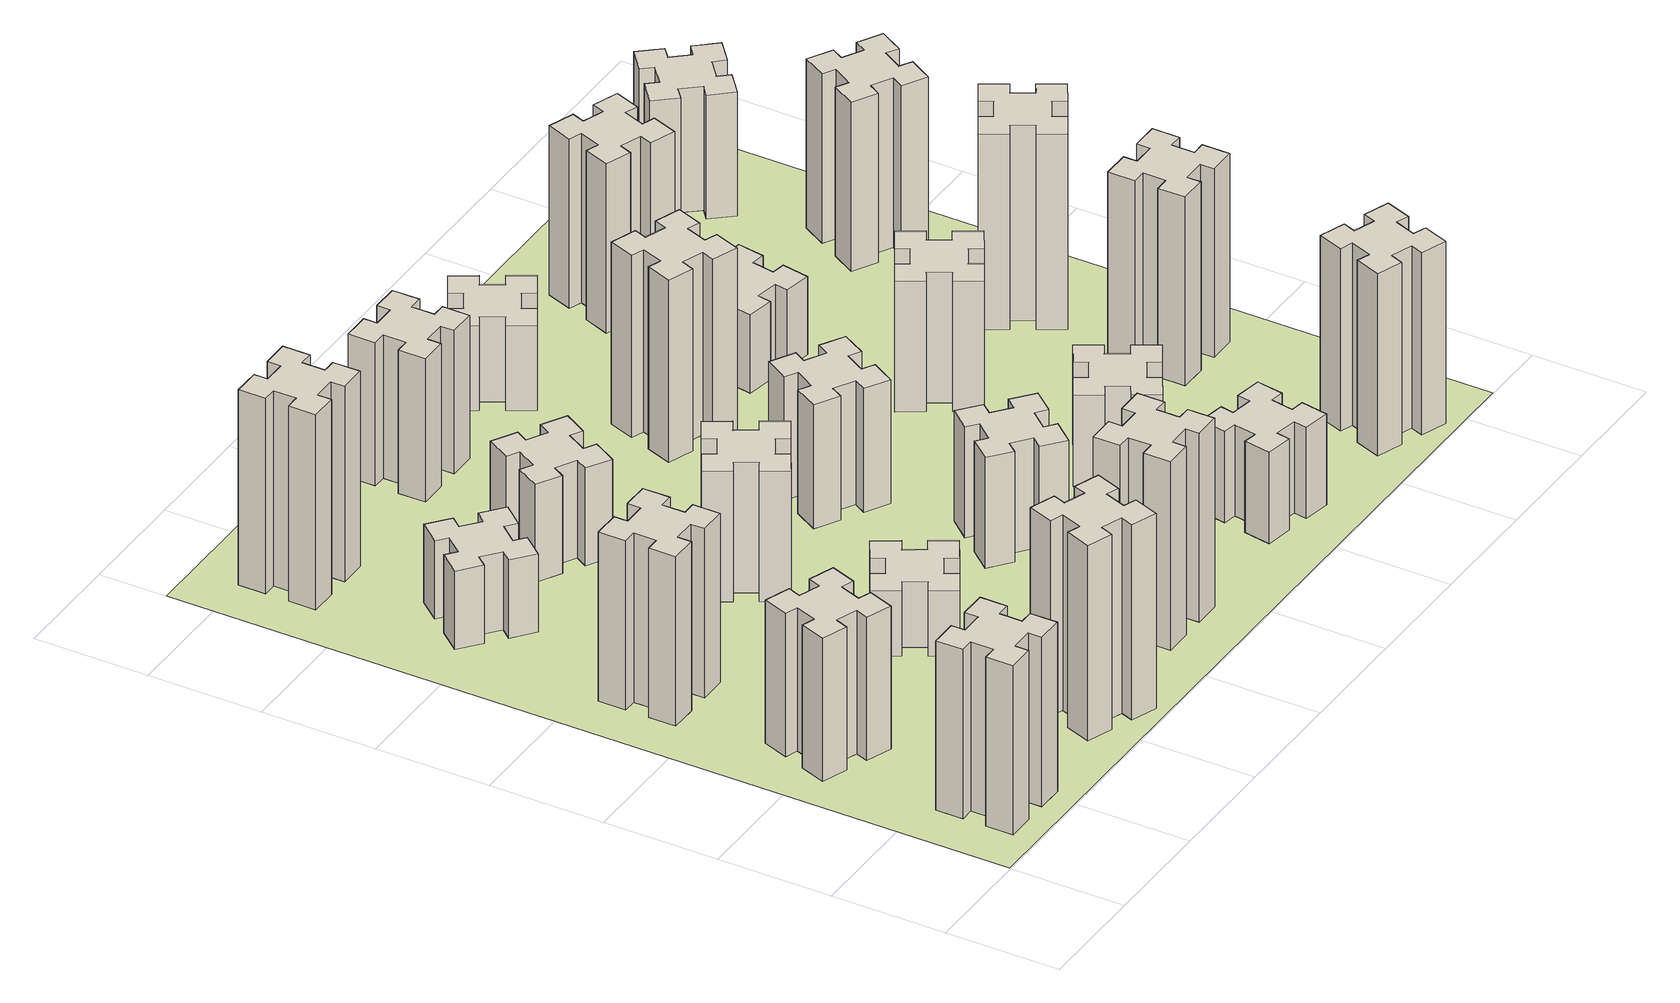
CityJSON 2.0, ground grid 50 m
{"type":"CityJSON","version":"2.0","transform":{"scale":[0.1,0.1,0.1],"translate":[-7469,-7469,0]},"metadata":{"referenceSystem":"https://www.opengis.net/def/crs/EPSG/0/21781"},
"CityObjects":{
"building1":{"type":"Building","attributes":{"class":"1000","function":"1000","usage":"1000","yearOfConstruction":2016,"roofType":"1000","measuredHeight":78,"storeysAboveGround":30,"storeysBelowGround":0},"geometry":[{"type":"Solid","lod":"1","boundaries":[[[[0,1,2,3,4,5,6,7,8,9,10,11,12,13,14,15,16,17,18,19]],[[17,16,20,21]],[[16,15,22,20]],[[15,14,23,22]],[[14,13,24,23]],[[13,12,25,24]],[[12,11,26,25]],[[11,10,27,26]],[[10,9,28,27]],[[9,8,29,28]],[[8,7,30,29]],[[7,6,31,30]],[[6,5,32,31]],[[5,4,33,32]],[[4,3,34,33]],[[3,2,35,34]],[[2,1,36,35]],[[1,0,37,36]],[[0,19,38,37]],[[19,18,39,38]],[[18,17,21,39]],[[24,25,26,27,28,29,30,31,32,33,34,35,36,37,38,39,21,20,22,23]]]]}]},
"building2":{"type":"Building","attributes":{"class":"1000","function":"1000","usage":"1000","yearOfConstruction":2016,"roofType":"1000","measuredHeight":66,"storeysAboveGround":30,"storeysBelowGround":0},"geometry":[{"type":"Solid","lod":"1","boundaries":[[[[40,41,42,43,44,45,46,47,48,49,50,51,52,53,54,55,56,57,58,59]],[[57,56,60,61]],[[56,55,62,60]],[[55,54,63,62]],[[54,53,64,63]],[[53,52,65,64]],[[52,51,66,65]],[[51,50,67,66]],[[50,49,68,67]],[[49,48,69,68]],[[48,47,70,69]],[[47,46,71,70]],[[46,45,72,71]],[[45,44,73,72]],[[44,43,74,73]],[[43,42,75,74]],[[42,41,76,75]],[[41,40,77,76]],[[40,59,78,77]],[[59,58,79,78]],[[58,57,61,79]],[[64,65,66,67,68,69,70,71,72,73,74,75,76,77,78,79,61,60,62,63]]]]}]},
"building3":{"type":"Building","attributes":{"class":"1000","function":"1000","usage":"1000","yearOfConstruction":2016,"roofType":"1000","measuredHeight":78,"storeysAboveGround":30,"storeysBelowGround":0},"geometry":[{"type":"Solid","lod":"1","boundaries":[[[[80,81,82,83,84,85,86,87,88,89,90,91,92,93,94,95,96,97,98,99]],[[97,96,100,101]],[[96,95,102,100]],[[95,94,103,102]],[[94,93,104,103]],[[93,92,105,104]],[[92,91,106,105]],[[91,90,107,106]],[[90,89,108,107]],[[89,88,109,108]],[[88,87,110,109]],[[87,86,111,110]],[[86,85,112,111]],[[85,84,113,112]],[[84,83,114,113]],[[83,82,115,114]],[[82,81,116,115]],[[81,80,117,116]],[[80,99,118,117]],[[99,98,119,118]],[[98,97,101,119]],[[104,105,106,107,108,109,110,111,112,113,114,115,116,117,118,119,101,100,102,103]]]]}]},
"building4":{"type":"Building","attributes":{"class":"1000","function":"1000","usage":"1000","yearOfConstruction":2016,"roofType":"1000","measuredHeight":90,"storeysAboveGround":30,"storeysBelowGround":0},"geometry":[{"type":"Solid","lod":"1","boundaries":[[[[120,121,122,123,124,125,126,127,128,129,130,131,132,133,134,135,136,137,138,139]],[[137,136,140,141]],[[136,135,142,140]],[[135,134,143,142]],[[134,133,144,143]],[[133,132,145,144]],[[132,131,146,145]],[[131,130,147,146]],[[130,129,148,147]],[[129,128,149,148]],[[128,127,150,149]],[[127,126,151,150]],[[126,125,152,151]],[[125,124,153,152]],[[124,123,154,153]],[[123,122,155,154]],[[122,121,156,155]],[[121,120,157,156]],[[120,139,158,157]],[[139,138,159,158]],[[138,137,141,159]],[[144,145,146,147,148,149,150,151,152,153,154,155,156,157,158,159,141,140,142,143]]]]}]},
"building5":{"type":"Building","attributes":{"class":"1000","function":"1000","usage":"1000","yearOfConstruction":2016,"roofType":"1000","measuredHeight":36,"storeysAboveGround":30,"storeysBelowGround":0},"geometry":[{"type":"Solid","lod":"1","boundaries":[[[[160,161,162,163,164,165,166,167,168,169,170,171,172,173,174,175,176,177,178,179]],[[177,176,180,181]],[[176,175,182,180]],[[175,174,183,182]],[[174,173,184,183]],[[173,172,185,184]],[[172,171,186,185]],[[171,170,187,186]],[[170,169,188,187]],[[169,168,189,188]],[[168,167,190,189]],[[167,166,191,190]],[[166,165,192,191]],[[165,164,193,192]],[[164,163,194,193]],[[163,162,195,194]],[[162,161,196,195]],[[161,160,197,196]],[[160,179,198,197]],[[179,178,199,198]],[[178,177,181,199]],[[184,185,186,187,188,189,190,191,192,193,194,195,196,197,198,199,181,180,182,183]]]]}]},
"building6":{"type":"Building","attributes":{"class":"1000","function":"1000","usage":"1000","yearOfConstruction":2016,"roofType":"1000","measuredHeight":90,"storeysAboveGround":30,"storeysBelowGround":0},"geometry":[{"type":"Solid","lod":"1","boundaries":[[[[200,201,202,203,204,205,206,207,208,209,210,211,212,213,214,215,216,217,218,219]],[[217,216,220,221]],[[216,215,222,220]],[[215,214,223,222]],[[214,213,224,223]],[[213,212,225,224]],[[212,211,226,225]],[[211,210,227,226]],[[210,209,228,227]],[[209,208,229,228]],[[208,207,230,229]],[[207,206,231,230]],[[206,205,232,231]],[[205,204,233,232]],[[204,203,234,233]],[[203,202,235,234]],[[202,201,236,235]],[[201,200,237,236]],[[200,219,238,237]],[[219,218,239,238]],[[218,217,221,239]],[[224,225,226,227,228,229,230,231,232,233,234,235,236,237,238,239,221,220,222,223]]]]}]},
"building7":{"type":"Building","attributes":{"class":"1000","function":"1000","usage":"1000","yearOfConstruction":2016,"roofType":"1000","measuredHeight":30,"storeysAboveGround":30,"storeysBelowGround":0},"geometry":[{"type":"Solid","lod":"1","boundaries":[[[[240,241,242,243,244,245,246,247,248,249,250,251,252,253,254,255,256,257,258,259]],[[257,256,260,261]],[[256,255,262,260]],[[255,254,263,262]],[[254,253,264,263]],[[253,252,265,264]],[[252,251,266,265]],[[251,250,267,266]],[[250,249,268,267]],[[249,248,269,268]],[[248,247,270,269]],[[247,246,271,270]],[[246,245,272,271]],[[245,244,273,272]],[[244,243,274,273]],[[243,242,275,274]],[[242,241,276,275]],[[241,240,277,276]],[[240,259,278,277]],[[259,258,279,278]],[[258,257,261,279]],[[264,265,266,267,268,269,270,271,272,273,274,275,276,277,278,279,261,260,262,263]]]]}]},
"building8":{"type":"Building","attributes":{"class":"1000","function":"1000","usage":"1000","yearOfConstruction":2016,"roofType":"1000","measuredHeight":60,"storeysAboveGround":30,"storeysBelowGround":0},"geometry":[{"type":"Solid","lod":"1","boundaries":[[[[280,281,282,283,284,285,286,287,288,289,290,291,292,293,294,295,296,297,298,299]],[[297,296,300,301]],[[296,295,302,300]],[[295,294,303,302]],[[294,293,304,303]],[[293,292,305,304]],[[292,291,306,305]],[[291,290,307,306]],[[290,289,308,307]],[[289,288,309,308]],[[288,287,310,309]],[[287,286,311,310]],[[286,285,312,311]],[[285,284,313,312]],[[284,283,314,313]],[[283,282,315,314]],[[282,281,316,315]],[[281,280,317,316]],[[280,299,318,317]],[[299,298,319,318]],[[298,297,301,319]],[[304,305,306,307,308,309,310,311,312,313,314,315,316,317,318,319,301,300,302,303]]]]}]},
"building9":{"type":"Building","attributes":{"class":"1000","function":"1000","usage":"1000","yearOfConstruction":2016,"roofType":"1000","measuredHeight":45,"storeysAboveGround":30,"storeysBelowGround":0},"geometry":[{"type":"Solid","lod":"1","boundaries":[[[[320,321,322,323,324,325,326,327,328,329,330,331,332,333,334,335,336,337,338,339]],[[337,336,340,341]],[[336,335,342,340]],[[335,334,343,342]],[[334,333,344,343]],[[333,332,345,344]],[[332,331,346,345]],[[331,330,347,346]],[[330,329,348,347]],[[329,328,349,348]],[[328,327,350,349]],[[327,326,351,350]],[[326,325,352,351]],[[325,324,353,352]],[[324,323,354,353]],[[323,322,355,354]],[[322,321,356,355]],[[321,320,357,356]],[[320,339,358,357]],[[339,338,359,358]],[[338,337,341,359]],[[344,345,346,347,348,349,350,351,352,353,354,355,356,357,358,359,341,340,342,343]]]]}]},
"building10":{"type":"Building","attributes":{"class":"1000","function":"1000","usage":"1000","yearOfConstruction":2016,"roofType":"1000","measuredHeight":87,"storeysAboveGround":30,"storeysBelowGround":0},"geometry":[{"type":"Solid","lod":"1","boundaries":[[[[360,361,362,363,364,365,366,367,368,369,370,371,372,373,374,375,376,377,378,379]],[[377,376,380,381]],[[376,375,382,380]],[[375,374,383,382]],[[374,373,384,383]],[[373,372,385,384]],[[372,371,386,385]],[[371,370,387,386]],[[370,369,388,387]],[[369,368,389,388]],[[368,367,390,389]],[[367,366,391,390]],[[366,365,392,391]],[[365,364,393,392]],[[364,363,394,393]],[[363,362,395,394]],[[362,361,396,395]],[[361,360,397,396]],[[360,379,398,397]],[[379,378,399,398]],[[378,377,381,399]],[[384,385,386,387,388,389,390,391,392,393,394,395,396,397,398,399,381,380,382,383]]]]}]},
"building11":{"type":"Building","attributes":{"class":"1000","function":"1000","usage":"1000","yearOfConstruction":2016,"roofType":"1000","measuredHeight":66,"storeysAboveGround":30,"storeysBelowGround":0},"geometry":[{"type":"Solid","lod":"1","boundaries":[[[[400,401,402,403,404,405,406,407,408,409,410,411,412,413,414,415,416,417,418,419]],[[417,416,420,421]],[[416,415,422,420]],[[415,414,423,422]],[[414,413,424,423]],[[413,412,425,424]],[[412,411,426,425]],[[411,410,427,426]],[[410,409,428,427]],[[409,408,429,428]],[[408,407,430,429]],[[407,406,431,430]],[[406,405,432,431]],[[405,404,433,432]],[[404,403,434,433]],[[403,402,435,434]],[[402,401,436,435]],[[401,400,437,436]],[[400,419,438,437]],[[419,418,439,438]],[[418,417,421,439]],[[424,425,426,427,428,429,430,431,432,433,434,435,436,437,438,439,421,420,422,423]]]]}]},
"building12":{"type":"Building","attributes":{"class":"1000","function":"1000","usage":"1000","yearOfConstruction":2016,"roofType":"1000","measuredHeight":51,"storeysAboveGround":30,"storeysBelowGround":0},"geometry":[{"type":"Solid","lod":"1","boundaries":[[[[440,441,442,443,444,445,446,447,448,449,450,451,452,453,454,455,456,457,458,459]],[[457,456,460,461]],[[456,455,462,460]],[[455,454,463,462]],[[454,453,464,463]],[[453,452,465,464]],[[452,451,466,465]],[[451,450,467,466]],[[450,449,468,467]],[[449,448,469,468]],[[448,447,470,469]],[[447,446,471,470]],[[446,445,472,471]],[[445,444,473,472]],[[444,443,474,473]],[[443,442,475,474]],[[442,441,476,475]],[[441,440,477,476]],[[440,459,478,477]],[[459,458,479,478]],[[458,457,461,479]],[[464,465,466,467,468,469,470,471,472,473,474,475,476,477,478,479,461,460,462,463]]]]}]},
"building13":{"type":"Building","attributes":{"class":"1000","function":"1000","usage":"1000","yearOfConstruction":2016,"roofType":"1000","measuredHeight":57,"storeysAboveGround":30,"storeysBelowGround":0},"geometry":[{"type":"Solid","lod":"1","boundaries":[[[[480,481,482,483,484,485,486,487,488,489,490,491,492,493,494,495,496,497,498,499]],[[497,496,500,501]],[[496,495,502,500]],[[495,494,503,502]],[[494,493,504,503]],[[493,492,505,504]],[[492,491,506,505]],[[491,490,507,506]],[[490,489,508,507]],[[489,488,509,508]],[[488,487,510,509]],[[487,486,511,510]],[[486,485,512,511]],[[485,484,513,512]],[[484,483,514,513]],[[483,482,515,514]],[[482,481,516,515]],[[481,480,517,516]],[[480,499,518,517]],[[499,498,519,518]],[[498,497,501,519]],[[504,505,506,507,508,509,510,511,512,513,514,515,516,517,518,519,501,500,502,503]]]]}]},
"building14":{"type":"Building","attributes":{"class":"1000","function":"1000","usage":"1000","yearOfConstruction":2016,"roofType":"1000","measuredHeight":42,"storeysAboveGround":30,"storeysBelowGround":0},"geometry":[{"type":"Solid","lod":"1","boundaries":[[[[520,521,522,523,524,525,526,527,528,529,530,531,532,533,534,535,536,537,538,539]],[[537,536,540,541]],[[536,535,542,540]],[[535,534,543,542]],[[534,533,544,543]],[[533,532,545,544]],[[532,531,546,545]],[[531,530,547,546]],[[530,529,548,547]],[[529,528,549,548]],[[528,527,550,549]],[[527,526,551,550]],[[526,525,552,551]],[[525,524,553,552]],[[524,523,554,553]],[[523,522,555,554]],[[522,521,556,555]],[[521,520,557,556]],[[520,539,558,557]],[[539,538,559,558]],[[538,537,541,559]],[[544,545,546,547,548,549,550,551,552,553,554,555,556,557,558,559,541,540,542,543]]]]}]},
"building15":{"type":"Building","attributes":{"class":"1000","function":"1000","usage":"1000","yearOfConstruction":2016,"roofType":"1000","measuredHeight":84,"storeysAboveGround":30,"storeysBelowGround":0},"geometry":[{"type":"Solid","lod":"1","boundaries":[[[[560,561,562,563,564,565,566,567,568,569,570,571,572,573,574,575,576,577,578,579]],[[577,576,580,581]],[[576,575,582,580]],[[575,574,583,582]],[[574,573,584,583]],[[573,572,585,584]],[[572,571,586,585]],[[571,570,587,586]],[[570,569,588,587]],[[569,568,589,588]],[[568,567,590,589]],[[567,566,591,590]],[[566,565,592,591]],[[565,564,593,592]],[[564,563,594,593]],[[563,562,595,594]],[[562,561,596,595]],[[561,560,597,596]],[[560,579,598,597]],[[579,578,599,598]],[[578,577,581,599]],[[584,585,586,587,588,589,590,591,592,593,594,595,596,597,598,599,581,580,582,583]]]]}]},
"building16":{"type":"Building","attributes":{"class":"1000","function":"1000","usage":"1000","yearOfConstruction":2016,"roofType":"1000","measuredHeight":39,"storeysAboveGround":30,"storeysBelowGround":0},"geometry":[{"type":"Solid","lod":"1","boundaries":[[[[600,601,602,603,604,605,606,607,608,609,610,611,612,613,614,615,616,617,618,619]],[[617,616,620,621]],[[616,615,622,620]],[[615,614,623,622]],[[614,613,624,623]],[[613,612,625,624]],[[612,611,626,625]],[[611,610,627,626]],[[610,609,628,627]],[[609,608,629,628]],[[608,607,630,629]],[[607,606,631,630]],[[606,605,632,631]],[[605,604,633,632]],[[604,603,634,633]],[[603,602,635,634]],[[602,601,636,635]],[[601,600,637,636]],[[600,619,638,637]],[[619,618,639,638]],[[618,617,621,639]],[[624,625,626,627,628,629,630,631,632,633,634,635,636,637,638,639,621,620,622,623]]]]}]},
"building17":{"type":"Building","attributes":{"class":"1000","function":"1000","usage":"1000","yearOfConstruction":2016,"roofType":"1000","measuredHeight":42,"storeysAboveGround":30,"storeysBelowGround":0},"geometry":[{"type":"Solid","lod":"1","boundaries":[[[[640,641,642,643,644,645,646,647,648,649,650,651,652,653,654,655,656,657,658,659]],[[657,656,660,661]],[[656,655,662,660]],[[655,654,663,662]],[[654,653,664,663]],[[653,652,665,664]],[[652,651,666,665]],[[651,650,667,666]],[[650,649,668,667]],[[649,648,669,668]],[[648,647,670,669]],[[647,646,671,670]],[[646,645,672,671]],[[645,644,673,672]],[[644,643,674,673]],[[643,642,675,674]],[[642,641,676,675]],[[641,640,677,676]],[[640,659,678,677]],[[659,658,679,678]],[[658,657,661,679]],[[664,665,666,667,668,669,670,671,672,673,674,675,676,677,678,679,661,660,662,663]]]]}]},
"building18":{"type":"Building","attributes":{"class":"1000","function":"1000","usage":"1000","yearOfConstruction":2016,"roofType":"1000","measuredHeight":60,"storeysAboveGround":30,"storeysBelowGround":0},"geometry":[{"type":"Solid","lod":"1","boundaries":[[[[680,681,682,683,684,685,686,687,688,689,690,691,692,693,694,695,696,697,698,699]],[[697,696,700,701]],[[696,695,702,700]],[[695,694,703,702]],[[694,693,704,703]],[[693,692,705,704]],[[692,691,706,705]],[[691,690,707,706]],[[690,689,708,707]],[[689,688,709,708]],[[688,687,710,709]],[[687,686,711,710]],[[686,685,712,711]],[[685,684,713,712]],[[684,683,714,713]],[[683,682,715,714]],[[682,681,716,715]],[[681,680,717,716]],[[680,699,718,717]],[[699,698,719,718]],[[698,697,701,719]],[[704,705,706,707,708,709,710,711,712,713,714,715,716,717,718,719,701,700,702,703]]]]}]},
"building19":{"type":"Building","attributes":{"class":"1000","function":"1000","usage":"1000","yearOfConstruction":2016,"roofType":"1000","measuredHeight":36,"storeysAboveGround":30,"storeysBelowGround":0},"geometry":[{"type":"Solid","lod":"1","boundaries":[[[[720,721,722,723,724,725,726,727,728,729,730,731,732,733,734,735,736,737,738,739]],[[737,736,740,741]],[[736,735,742,740]],[[735,734,743,742]],[[734,733,744,743]],[[733,732,745,744]],[[732,731,746,745]],[[731,730,747,746]],[[730,729,748,747]],[[729,728,749,748]],[[728,727,750,749]],[[727,726,751,750]],[[726,725,752,751]],[[725,724,753,752]],[[724,723,754,753]],[[723,722,755,754]],[[722,721,756,755]],[[721,720,757,756]],[[720,739,758,757]],[[739,738,759,758]],[[738,737,741,759]],[[744,745,746,747,748,749,750,751,752,753,754,755,756,757,758,759,741,740,742,743]]]]}]},
"building20":{"type":"Building","attributes":{"class":"1000","function":"1000","usage":"1000","yearOfConstruction":2016,"roofType":"1000","measuredHeight":84,"storeysAboveGround":30,"storeysBelowGround":0},"geometry":[{"type":"Solid","lod":"1","boundaries":[[[[760,761,762,763,764,765,766,767,768,769,770,771,772,773,774,775,776,777,778,779]],[[777,776,780,781]],[[776,775,782,780]],[[775,774,783,782]],[[774,773,784,783]],[[773,772,785,784]],[[772,771,786,785]],[[771,770,787,786]],[[770,769,788,787]],[[769,768,789,788]],[[768,767,790,789]],[[767,766,791,790]],[[766,765,792,791]],[[765,764,793,792]],[[764,763,794,793]],[[763,762,795,794]],[[762,761,796,795]],[[761,760,797,796]],[[760,779,798,797]],[[779,778,799,798]],[[778,777,781,799]],[[784,785,786,787,788,789,790,791,792,793,794,795,796,797,798,799,781,780,782,783]]]]}]},
"building21":{"type":"Building","attributes":{"class":"1000","function":"1000","usage":"1000","yearOfConstruction":2016,"roofType":"1000","measuredHeight":78,"storeysAboveGround":30,"storeysBelowGround":0},"geometry":[{"type":"Solid","lod":"1","boundaries":[[[[800,801,802,803,804,805,806,807,808,809,810,811,812,813,814,815,816,817,818,819]],[[817,816,820,821]],[[816,815,822,820]],[[815,814,823,822]],[[814,813,824,823]],[[813,812,825,824]],[[812,811,826,825]],[[811,810,827,826]],[[810,809,828,827]],[[809,808,829,828]],[[808,807,830,829]],[[807,806,831,830]],[[806,805,832,831]],[[805,804,833,832]],[[804,803,834,833]],[[803,802,835,834]],[[802,801,836,835]],[[801,800,837,836]],[[800,819,838,837]],[[819,818,839,838]],[[818,817,821,839]],[[824,825,826,827,828,829,830,831,832,833,834,835,836,837,838,839,821,820,822,823]]]]}]},
"building22":{"type":"Building","attributes":{"class":"1000","function":"1000","usage":"1000","yearOfConstruction":2016,"roofType":"1000","measuredHeight":87,"storeysAboveGround":30,"storeysBelowGround":0},"geometry":[{"type":"Solid","lod":"1","boundaries":[[[[840,841,842,843,844,845,846,847,848,849,850,851,852,853,854,855,856,857,858,859]],[[857,856,860,861]],[[856,855,862,860]],[[855,854,863,862]],[[854,853,864,863]],[[853,852,865,864]],[[852,851,866,865]],[[851,850,867,866]],[[850,849,868,867]],[[849,848,869,868]],[[848,847,870,869]],[[847,846,871,870]],[[846,845,872,871]],[[845,844,873,872]],[[844,843,874,873]],[[843,842,875,874]],[[842,841,876,875]],[[841,840,877,876]],[[840,859,878,877]],[[859,858,879,878]],[[858,857,861,879]],[[864,865,866,867,868,869,870,871,872,873,874,875,876,877,878,879,861,860,862,863]]]]}]},
"building23":{"type":"Building","attributes":{"class":"1000","function":"1000","usage":"1000","yearOfConstruction":2016,"roofType":"1000","measuredHeight":90,"storeysAboveGround":30,"storeysBelowGround":0},"geometry":[{"type":"Solid","lod":"1","boundaries":[[[[880,881,882,883,884,885,886,887,888,889,890,891,892,893,894,895,896,897,898,899]],[[897,896,900,901]],[[896,895,902,900]],[[895,894,903,902]],[[894,893,904,903]],[[893,892,905,904]],[[892,891,906,905]],[[891,890,907,906]],[[890,889,908,907]],[[889,888,909,908]],[[888,887,910,909]],[[887,886,911,910]],[[886,885,912,911]],[[885,884,913,912]],[[884,883,914,913]],[[883,882,915,914]],[[882,881,916,915]],[[881,880,917,916]],[[880,899,918,917]],[[899,898,919,918]],[[898,897,901,919]],[[904,905,906,907,908,909,910,911,912,913,914,915,916,917,918,919,901,900,902,903]]]]}]},
"building24":{"type":"Building","attributes":{"class":"1000","function":"1000","usage":"1000","yearOfConstruction":2016,"roofType":"1000","measuredHeight":78,"storeysAboveGround":30,"storeysBelowGround":0},"geometry":[{"type":"Solid","lod":"1","boundaries":[[[[920,921,922,923,924,925,926,927,928,929,930,931,932,933,934,935,936,937,938,939]],[[937,936,940,941]],[[936,935,942,940]],[[935,934,943,942]],[[934,933,944,943]],[[933,932,945,944]],[[932,931,946,945]],[[931,930,947,946]],[[930,929,948,947]],[[929,928,949,948]],[[928,927,950,949]],[[927,926,951,950]],[[926,925,952,951]],[[925,924,953,952]],[[924,923,954,953]],[[923,922,955,954]],[[922,921,956,955]],[[921,920,957,956]],[[920,939,958,957]],[[939,938,959,958]],[[938,937,941,959]],[[944,945,946,947,948,949,950,951,952,953,954,955,956,957,958,959,941,940,942,943]]]]}]},
"building25":{"type":"Building","attributes":{"class":"1000","function":"1000","usage":"1000","yearOfConstruction":2016,"roofType":"1000","measuredHeight":57,"storeysAboveGround":30,"storeysBelowGround":0},"geometry":[{"type":"Solid","lod":"1","boundaries":[[[[960,961,962,963,964,965,966,967,968,969,970,971,972,973,974,975,976,977,978,979]],[[977,976,980,981]],[[976,975,982,980]],[[975,974,983,982]],[[974,973,984,983]],[[973,972,985,984]],[[972,971,986,985]],[[971,970,987,986]],[[970,969,988,987]],[[969,968,989,988]],[[968,967,990,989]],[[967,966,991,990]],[[966,965,992,991]],[[965,964,993,992]],[[964,963,994,993]],[[963,962,995,994]],[[962,961,996,995]],[[961,960,997,996]],[[960,979,998,997]],[[979,978,999,998]],[[978,977,981,999]],[[984,985,986,987,988,989,990,991,992,993,994,995,996,997,998,999,981,980,982,983]]]]}]},
"landuse1":{"type":"LandUse","attributes":{"name":"plot1","function":"1010"},"geometry":[{"type":"MultiSurface","lod":"1","boundaries":[[[1000,1001,1002,1003]]]}]}
},
"vertices":[
[265,325,0],[265,225,0],[205,225,0],[205,105,0],[325,105,0],[325,165,0],[425,165,0],[425,105,0],[545,105,0],[545,225,0],[485,225,0],[485,325,0],[545,325,0],[545,445,0],[425,445,0],[425,385,0],[325,385,0],[325,445,0],[205,445,0],[205,325,0],[325,385,780],[325,445,780],[425,385,780],[425,445,780],[545,445,780],[545,325,780],[485,325,780],[485,225,780],[545,225,780],[545,105,780],[425,105,780],[425,165,780],[325,165,780],[325,105,780],[205,105,780],[205,225,780],[265,225,780],[265,325,780],[205,325,780],[205,445,780],
[289,1100,0],[255,1006,0],[199,1027,0],[157,914,0],[270,873,0],[291,929,0],[385,895,0],[364,839,0],[477,797,0],[518,910,0],[462,931,0],[496,1025,0],[552,1004,0],[593,1117,0],[480,1158,0],[460,1102,0],[366,1136,0],[387,1192,0],[274,1233,0],[233,1120,0],[366,1136,660],[387,1192,660],[460,1102,660],[480,1158,660],[593,1117,660],[552,1004,660],[496,1025,660],[462,931,660],[518,910,660],[477,797,660],[364,839,660],[385,895,660],[291,929,660],[270,873,660],[157,914,660],[199,1027,660],[255,1006,660],[289,1100,660],[233,1120,660],[274,1233,660],
[265,1805,0],[265,1705,0],[205,1705,0],[205,1585,0],[325,1585,0],[325,1645,0],[425,1645,0],[425,1585,0],[545,1585,0],[545,1705,0],[485,1705,0],[485,1805,0],[545,1805,0],[545,1925,0],[425,1925,0],[425,1865,0],[325,1865,0],[325,1925,0],[205,1925,0],[205,1805,0],[325,1865,780],[325,1925,780],[425,1865,780],[425,1925,780],[545,1925,780],[545,1805,780],[485,1805,780],[485,1705,780],[545,1705,780],[545,1585,780],[425,1585,780],[425,1645,780],[325,1645,780],[325,1585,780],[205,1585,780],[205,1705,780],[265,1705,780],[265,1805,780],[205,1805,780],[205,1925,780],
[1029,360,0],[995,266,0],[939,287,0],[897,174,0],[1010,133,0],[1031,189,0],[1125,155,0],[1104,99,0],[1217,57,0],[1258,170,0],[1202,191,0],[1236,285,0],[1292,264,0],[1333,377,0],[1220,418,0],[1200,362,0],[1106,396,0],[1127,452,0],[1014,493,0],[973,380,0],[1106,396,900],[1127,452,900],[1200,362,900],[1220,418,900],[1333,377,900],[1292,264,900],[1236,285,900],[1202,191,900],[1258,170,900],[1217,57,900],[1104,99,900],[1125,155,900],[1031,189,900],[1010,133,900],[897,174,900],[939,287,900],[995,266,900],[1029,360,900],[973,380,900],[1014,493,900],
[423,2704,0],[359,2628,0],[313,2666,0],[236,2574,0],[328,2497,0],[366,2543,0],[443,2479,0],[404,2433,0],[496,2356,0],[573,2448,0],[527,2486,0],[592,2563,0],[638,2524,0],[715,2616,0],[623,2693,0],[584,2647,0],[508,2712,0],[546,2758,0],[454,2835,0],[377,2743,0],[508,2712,360],[546,2758,360],[584,2647,360],[623,2693,360],[715,2616,360],[638,2524,360],[592,2563,360],[527,2486,360],[573,2448,360],[496,2356,360],[404,2433,360],[443,2479,360],[366,2543,360],[328,2497,360],[236,2574,360],[313,2666,360],[359,2628,360],[423,2704,360],[377,2743,360],[454,2835,360],
[485,3285,0],[485,3385,0],[545,3385,0],[545,3505,0],[425,3505,0],[425,3445,0],[325,3445,0],[325,3505,0],[205,3505,0],[205,3385,0],[265,3385,0],[265,3285,0],[205,3285,0],[205,3165,0],[325,3165,0],[325,3225,0],[425,3225,0],[425,3165,0],[545,3165,0],[545,3285,0],[425,3225,900],[425,3165,900],[325,3225,900],[325,3165,900],[205,3165,900],[205,3285,900],[265,3285,900],[265,3385,900],[205,3385,900],[205,3505,900],[325,3505,900],[325,3445,900],[425,3445,900],[425,3505,900],[545,3505,900],[545,3385,900],[485,3385,900],[485,3285,900],[545,3285,900],[545,3165,900],
[1204,1236,0],[1117,1186,0],[1087,1238,0],[983,1178,0],[1043,1074,0],[1095,1104,0],[1145,1017,0],[1093,987,0],[1153,883,0],[1257,943,0],[1227,995,0],[1314,1045,0],[1344,993,0],[1448,1053,0],[1388,1157,0],[1336,1127,0],[1286,1214,0],[1338,1244,0],[1278,1348,0],[1174,1288,0],[1286,1214,300],[1338,1244,300],[1336,1127,300],[1388,1157,300],[1448,1053,300],[1344,993,300],[1314,1045,300],[1227,995,300],[1257,943,300],[1153,883,300],[1093,987,300],[1145,1017,300],[1095,1104,300],[1043,1074,300],[983,1178,300],[1087,1238,300],[1117,1186,300],[1204,1236,300],[1174,1288,300],[1278,1348,300],
[1095,1844,0],[1145,1757,0],[1093,1727,0],[1153,1623,0],[1257,1683,0],[1227,1735,0],[1314,1785,0],[1344,1733,0],[1448,1793,0],[1388,1897,0],[1336,1867,0],[1286,1954,0],[1338,1984,0],[1278,2088,0],[1174,2028,0],[1204,1976,0],[1117,1926,0],[1087,1978,0],[983,1918,0],[1043,1814,0],[1117,1926,600],[1087,1978,600],[1204,1976,600],[1174,2028,600],[1278,2088,600],[1338,1984,600],[1286,1954,600],[1336,1867,600],[1388,1897,600],[1448,1793,600],[1344,1733,600],[1314,1785,600],[1227,1735,600],[1257,1683,600],[1153,1623,600],[1093,1727,600],[1145,1757,600],[1095,1844,600],[1043,1814,600],[983,1918,600],
[1114,2666,0],[1027,2716,0],[1057,2768,0],[953,2828,0],[893,2724,0],[945,2694,0],[895,2607,0],[843,2637,0],[783,2533,0],[887,2473,0],[917,2525,0],[1004,2475,0],[974,2423,0],[1078,2363,0],[1138,2467,0],[1086,2497,0],[1136,2584,0],[1188,2554,0],[1248,2658,0],[1144,2718,0],[1136,2584,450],[1188,2554,450],[1086,2497,450],[1138,2467,450],[1078,2363,450],[974,2423,450],[1004,2475,450],[917,2525,450],[887,2473,450],[783,2533,450],[843,2637,450],[895,2607,450],[945,2694,450],[893,2724,450],[953,2828,450],[1057,2768,450],[1027,2716,450],[1114,2666,450],[1144,2718,450],[1248,2658,450],
[1865,325,0],[1865,425,0],[1925,425,0],[1925,545,0],[1805,545,0],[1805,485,0],[1705,485,0],[1705,545,0],[1585,545,0],[1585,425,0],[1645,425,0],[1645,325,0],[1585,325,0],[1585,205,0],[1705,205,0],[1705,265,0],[1805,265,0],[1805,205,0],[1925,205,0],[1925,325,0],[1805,265,870],[1805,205,870],[1705,265,870],[1705,205,870],[1585,205,870],[1585,325,870],[1645,325,870],[1645,425,870],[1585,425,870],[1585,545,870],[1705,545,870],[1705,485,870],[1805,485,870],[1805,545,870],[1925,545,870],[1925,425,870],[1865,425,870],[1865,325,870],[1925,325,870],[1925,205,870],
[1265,3445,0],[1165,3445,0],[1165,3505,0],[1045,3505,0],[1045,3385,0],[1105,3385,0],[1105,3285,0],[1045,3285,0],[1045,3165,0],[1165,3165,0],[1165,3225,0],[1265,3225,0],[1265,3165,0],[1385,3165,0],[1385,3285,0],[1325,3285,0],[1325,3385,0],[1385,3385,0],[1385,3505,0],[1265,3505,0],[1325,3385,660],[1385,3385,660],[1325,3285,660],[1385,3285,660],[1385,3165,660],[1265,3165,660],[1265,3225,660],[1165,3225,660],[1165,3165,660],[1045,3165,660],[1045,3285,660],[1105,3285,660],[1105,3385,660],[1045,3385,660],[1045,3505,660],[1165,3505,660],[1165,3445,660],[1265,3445,660],[1265,3505,660],[1385,3505,660],
[1903,1224,0],[1839,1148,0],[1793,1186,0],[1716,1094,0],[1808,1017,0],[1846,1063,0],[1923,999,0],[1884,953,0],[1976,876,0],[2053,968,0],[2007,1006,0],[2072,1083,0],[2118,1044,0],[2195,1136,0],[2103,1213,0],[2064,1167,0],[1988,1232,0],[2026,1278,0],[1934,1355,0],[1857,1263,0],[1988,1232,510],[2026,1278,510],[2064,1167,510],[2103,1213,510],[2195,1136,510],[2118,1044,510],[2072,1083,510],[2007,1006,510],[2053,968,510],[1976,876,510],[1884,953,510],[1923,999,510],[1846,1063,510],[1808,1017,510],[1716,1094,510],[1793,1186,510],[1839,1148,510],[1903,1224,510],[1857,1263,510],[1934,1355,510],
[1785,1954,0],[1735,1867,0],[1683,1897,0],[1623,1793,0],[1727,1733,0],[1757,1785,0],[1844,1735,0],[1814,1683,0],[1918,1623,0],[1978,1727,0],[1926,1757,0],[1976,1844,0],[2028,1814,0],[2088,1918,0],[1984,1978,0],[1954,1926,0],[1867,1976,0],[1897,2028,0],[1793,2088,0],[1733,1984,0],[1867,1976,570],[1897,2028,570],[1954,1926,570],[1984,1978,570],[2088,1918,570],[2028,1814,570],[1976,1844,570],[1926,1757,570],[1978,1727,570],[1918,1623,570],[1814,1683,570],[1844,1735,570],[1757,1785,570],[1727,1733,570],[1623,1793,570],[1683,1897,570],[1735,1867,570],[1785,1954,570],[1733,1984,570],[1793,2088,570],
[2527,276,0],[2625,258,0],[2615,199,0],[2733,178,0],[2754,297,0],[2695,307,0],[2712,405,0],[2771,395,0],[2792,513,0],[2674,534,0],[2664,475,0],[2565,492,0],[2576,551,0],[2457,572,0],[2437,454,0],[2496,444,0],[2478,345,0],[2419,356,0],[2398,237,0],[2517,217,0],[2478,345,420],[2419,356,420],[2496,444,420],[2437,454,420],[2457,572,420],[2576,551,420],[2565,492,420],[2664,475,420],[2674,534,420],[2792,513,420],[2771,395,420],[2712,405,420],[2695,307,420],[2754,297,420],[2733,178,420],[2615,199,420],[2625,258,420],[2527,276,420],[2517,217,420],[2398,237,420],
[1871,2509,0],[1965,2475,0],[1944,2419,0],[2057,2377,0],[2098,2490,0],[2042,2511,0],[2076,2605,0],[2132,2584,0],[2173,2697,0],[2060,2738,0],[2040,2682,0],[1946,2716,0],[1967,2772,0],[1854,2813,0],[1813,2700,0],[1869,2680,0],[1835,2586,0],[1779,2607,0],[1737,2494,0],[1850,2453,0],[1835,2586,840],[1779,2607,840],[1869,2680,840],[1813,2700,840],[1854,2813,840],[1967,2772,840],[1946,2716,840],[2040,2682,840],[2060,2738,840],[2173,2697,840],[2132,2584,840],[2076,2605,840],[2042,2511,840],[2098,2490,840],[2057,2377,840],[1944,2419,840],[1965,2475,840],[1871,2509,840],[1850,2453,840],[1737,2494,840],
[1735,3324,0],[1785,3237,0],[1733,3207,0],[1793,3103,0],[1897,3163,0],[1867,3215,0],[1954,3265,0],[1984,3213,0],[2088,3273,0],[2028,3377,0],[1976,3347,0],[1926,3434,0],[1978,3464,0],[1918,3568,0],[1814,3508,0],[1844,3456,0],[1757,3406,0],[1727,3458,0],[1623,3398,0],[1683,3294,0],[1757,3406,390],[1727,3458,390],[1844,3456,390],[1814,3508,390],[1918,3568,390],[1978,3464,390],[1926,3434,390],[1976,3347,390],[2028,3377,390],[2088,3273,390],[1984,3213,390],[1954,3265,390],[1867,3215,390],[1897,3163,390],[1793,3103,390],[1733,3207,390],[1785,3237,390],[1735,3324,390],[1683,3294,390],[1623,3398,390],
[2607,895,0],[2694,945,0],[2724,893,0],[2828,953,0],[2768,1057,0],[2716,1027,0],[2666,1114,0],[2718,1144,0],[2658,1248,0],[2554,1188,0],[2584,1136,0],[2497,1086,0],[2467,1138,0],[2363,1078,0],[2423,974,0],[2475,1004,0],[2525,917,0],[2473,887,0],[2533,783,0],[2637,843,0],[2525,917,420],[2473,887,420],[2475,1004,420],[2423,974,420],[2363,1078,420],[2467,1138,420],[2497,1086,420],[2584,1136,420],[2554,1188,420],[2658,1248,420],[2718,1144,420],[2666,1114,420],[2716,1027,420],[2768,1057,420],[2828,953,420],[2724,893,420],[2694,945,420],[2607,895,420],[2637,843,420],[2533,783,420],
[2816,1867,0],[2766,1954,0],[2818,1984,0],[2758,2088,0],[2654,2028,0],[2684,1976,0],[2597,1926,0],[2567,1978,0],[2463,1918,0],[2523,1814,0],[2575,1844,0],[2625,1757,0],[2573,1727,0],[2633,1623,0],[2737,1683,0],[2707,1735,0],[2794,1785,0],[2824,1733,0],[2928,1793,0],[2868,1897,0],[2794,1785,600],[2824,1733,600],[2707,1735,600],[2737,1683,600],[2633,1623,600],[2573,1727,600],[2625,1757,600],[2575,1844,600],[2523,1814,600],[2463,1918,600],[2567,1978,600],[2597,1926,600],[2684,1976,600],[2654,2028,600],[2758,2088,600],[2818,1984,600],[2766,1954,600],[2816,1867,600],[2868,1897,600],[2928,1793,600],
[2595,2527,0],[2612,2625,0],[2671,2615,0],[2692,2733,0],[2574,2754,0],[2564,2695,0],[2465,2712,0],[2476,2771,0],[2357,2792,0],[2337,2674,0],[2396,2664,0],[2378,2565,0],[2319,2576,0],[2298,2457,0],[2417,2437,0],[2427,2496,0],[2525,2478,0],[2515,2419,0],[2633,2398,0],[2654,2517,0],[2525,2478,360],[2515,2419,360],[2427,2496,360],[2417,2437,360],[2298,2457,360],[2319,2576,360],[2378,2565,360],[2396,2664,360],[2337,2674,360],[2357,2792,360],[2476,2771,360],[2465,2712,360],[2564,2695,360],[2574,2754,360],[2692,2733,360],[2671,2615,360],[2612,2625,360],[2595,2527,360],[2654,2517,360],[2633,2398,360],
[3251,189,0],[3345,155,0],[3324,99,0],[3437,57,0],[3478,170,0],[3422,191,0],[3456,285,0],[3512,264,0],[3553,377,0],[3440,418,0],[3420,362,0],[3326,396,0],[3347,452,0],[3234,493,0],[3193,380,0],[3249,360,0],[3215,266,0],[3159,287,0],[3117,174,0],[3230,133,0],[3215,266,840],[3159,287,840],[3249,360,840],[3193,380,840],[3234,493,840],[3347,452,840],[3326,396,840],[3420,362,840],[3440,418,840],[3553,377,840],[3512,264,840],[3456,285,840],[3422,191,840],[3478,170,840],[3437,57,840],[3324,99,840],[3345,155,840],[3251,189,840],[3230,133,840],[3117,174,840],
[2509,3320,0],[2475,3226,0],[2419,3247,0],[2377,3134,0],[2490,3093,0],[2511,3149,0],[2605,3115,0],[2584,3059,0],[2697,3017,0],[2738,3130,0],[2682,3151,0],[2716,3245,0],[2772,3224,0],[2813,3337,0],[2700,3378,0],[2680,3322,0],[2586,3356,0],[2607,3412,0],[2494,3453,0],[2453,3340,0],[2586,3356,780],[2607,3412,780],[2680,3322,780],[2700,3378,780],[2813,3337,780],[2772,3224,780],[2716,3245,780],[2682,3151,780],[2738,3130,780],[2697,3017,780],[2584,3059,780],[2605,3115,780],[2511,3149,780],[2490,3093,780],[2377,3134,780],[2419,3247,780],[2475,3226,780],[2509,3320,780],[2453,3340,780],[2494,3453,780],
[3445,1165,0],[3445,1265,0],[3505,1265,0],[3505,1385,0],[3385,1385,0],[3385,1325,0],[3285,1325,0],[3285,1385,0],[3165,1385,0],[3165,1265,0],[3225,1265,0],[3225,1165,0],[3165,1165,0],[3165,1045,0],[3285,1045,0],[3285,1105,0],[3385,1105,0],[3385,1045,0],[3505,1045,0],[3505,1165,0],[3385,1105,870],[3385,1045,870],[3285,1105,870],[3285,1045,870],[3165,1045,870],[3165,1165,870],[3225,1165,870],[3225,1265,870],[3165,1265,870],[3165,1385,870],[3285,1385,870],[3285,1325,870],[3385,1325,870],[3385,1385,870],[3505,1385,870],[3505,1265,870],[3445,1265,870],[3445,1165,870],[3505,1165,870],[3505,1045,870],
[3347,1735,0],[3434,1785,0],[3464,1733,0],[3568,1793,0],[3508,1897,0],[3456,1867,0],[3406,1954,0],[3458,1984,0],[3398,2088,0],[3294,2028,0],[3324,1976,0],[3237,1926,0],[3207,1978,0],[3103,1918,0],[3163,1814,0],[3215,1844,0],[3265,1757,0],[3213,1727,0],[3273,1623,0],[3377,1683,0],[3265,1757,900],[3213,1727,900],[3215,1844,900],[3163,1814,900],[3103,1918,900],[3207,1978,900],[3237,1926,900],[3324,1976,900],[3294,2028,900],[3398,2088,900],[3458,1984,900],[3406,1954,900],[3456,1867,900],[3508,1897,900],[3568,1793,900],[3464,1733,900],[3434,1785,900],[3347,1735,900],[3377,1683,900],[3273,1623,900],
[3337,2525,0],[3424,2475,0],[3394,2423,0],[3498,2363,0],[3558,2467,0],[3506,2497,0],[3556,2584,0],[3608,2554,0],[3668,2658,0],[3564,2718,0],[3534,2666,0],[3447,2716,0],[3477,2768,0],[3373,2828,0],[3313,2724,0],[3365,2694,0],[3315,2607,0],[3263,2637,0],[3203,2533,0],[3307,2473,0],[3315,2607,780],[3263,2637,780],[3365,2694,780],[3313,2724,780],[3373,2828,780],[3477,2768,780],[3447,2716,780],[3534,2666,780],[3564,2718,780],[3668,2658,780],[3608,2554,780],[3556,2584,780],[3506,2497,780],[3558,2467,780],[3498,2363,780],[3394,2423,780],[3424,2475,780],[3337,2525,780],[3307,2473,780],[3203,2533,780],
[3368,3219,0],[3444,3283,0],[3483,3237,0],[3575,3314,0],[3498,3406,0],[3452,3368,0],[3387,3444,0],[3433,3483,0],[3356,3575,0],[3264,3498,0],[3303,3452,0],[3226,3387,0],[3188,3433,0],[3096,3356,0],[3173,3264,0],[3219,3303,0],[3283,3226,0],[3237,3188,0],[3314,3096,0],[3406,3173,0],[3283,3226,570],[3237,3188,570],[3219,3303,570],[3173,3264,570],[3096,3356,570],[3188,3433,570],[3226,3387,570],[3303,3452,570],[3264,3498,570],[3356,3575,570],[3433,3483,570],[3387,3444,570],[3452,3368,570],[3498,3406,570],[3575,3314,570],[3483,3237,570],[3444,3283,570],[3368,3219,570],[3406,3173,570],[3314,3096,570],
[5,3705,0],[3705,3705,0],[3705,5,0],[5,5,0]
]}
